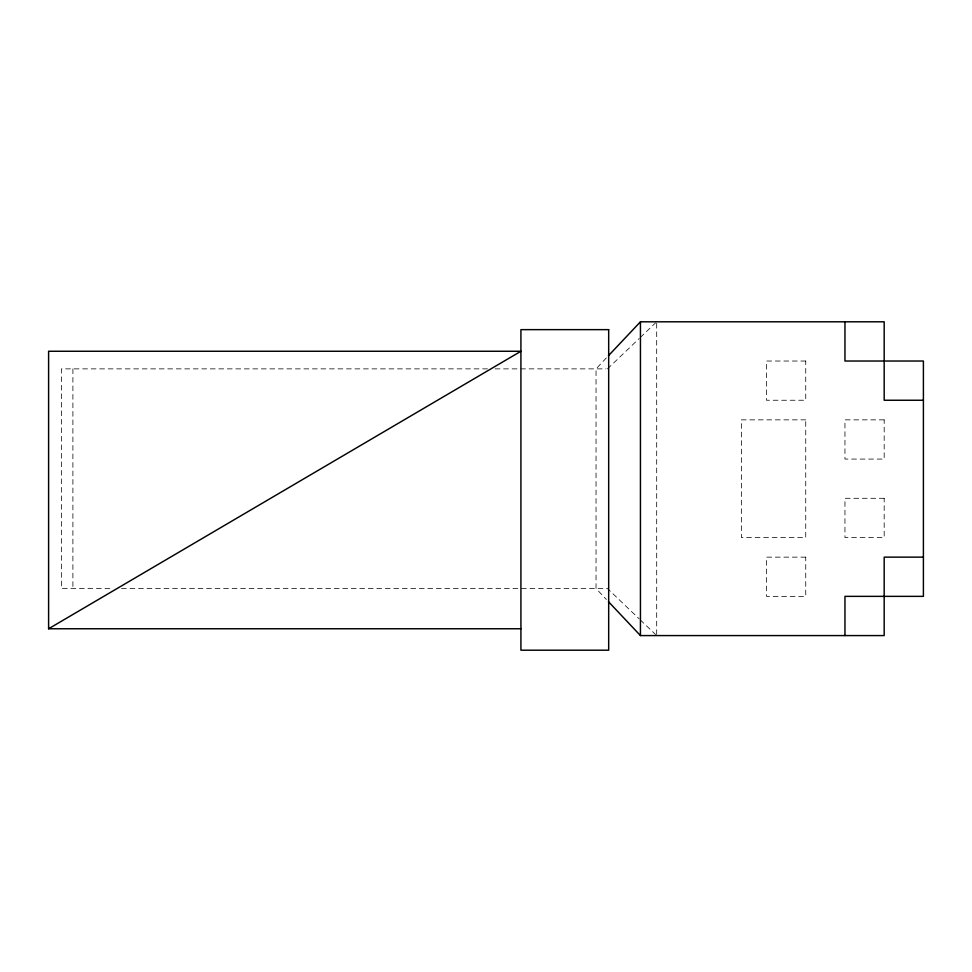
<?xml version="1.0" encoding="UTF-8"?>
<svg xmlns="http://www.w3.org/2000/svg" width="972" height="972" viewBox="0 0 972 972"><rect width="100%" height="100%" fill="white"/><g stroke="black" fill="none" stroke-linecap="round" stroke-linejoin="round"><path stroke-width="0.73" stroke-dasharray="4.86 3.65" d="M606.37 357.927L596.043 368.874L596.043 588.51L606.37 599.457M607.464 368.874L639.187 338.535M640.281 337.491L655.59 322.85M487.482 368.874L61.382 368.874L61.382 588.51L112.874 588.51M495.076 368.874L606.03 368.874M121.488 588.51L607.464 588.51L639.187 618.848M640.281 619.893L655.59 634.534M656.695 323.312L656.695 635.579M72.9 368.874L72.9 588.51M805.739 361.025L766.507 361.025L766.507 400.245L805.739 400.245L805.739 361.025M805.739 419.855L741.405 419.855L741.405 537.528L805.739 537.528L805.739 419.855M884.18 419.855L844.96 419.855L844.96 459.076L884.18 459.076L884.18 419.855M884.18 498.296L844.96 498.296L844.96 537.528L884.18 537.528L884.18 498.296M805.739 557.138L766.507 557.138L766.507 596.358L805.739 596.358L805.739 557.138"/><path stroke-width="1.46" d="M608.436 355.728L640.439 321.805L884.18 321.805L884.18 400.245L923.4 400.245M48.6 628.763L520.919 351.257L48.6 351.257L48.6 628.763L520.919 628.763M923.4 557.138L884.18 557.138L884.18 635.579L640.439 635.579L608.436 601.644M844.96 321.805L844.96 361.025L923.4 361.025L923.4 596.358L844.96 596.358L844.96 635.579M640.439 321.805L640.439 635.579M608.679 329.642L520.919 329.642L520.919 650.195L608.679 650.195L608.679 329.642"/></g></svg>
